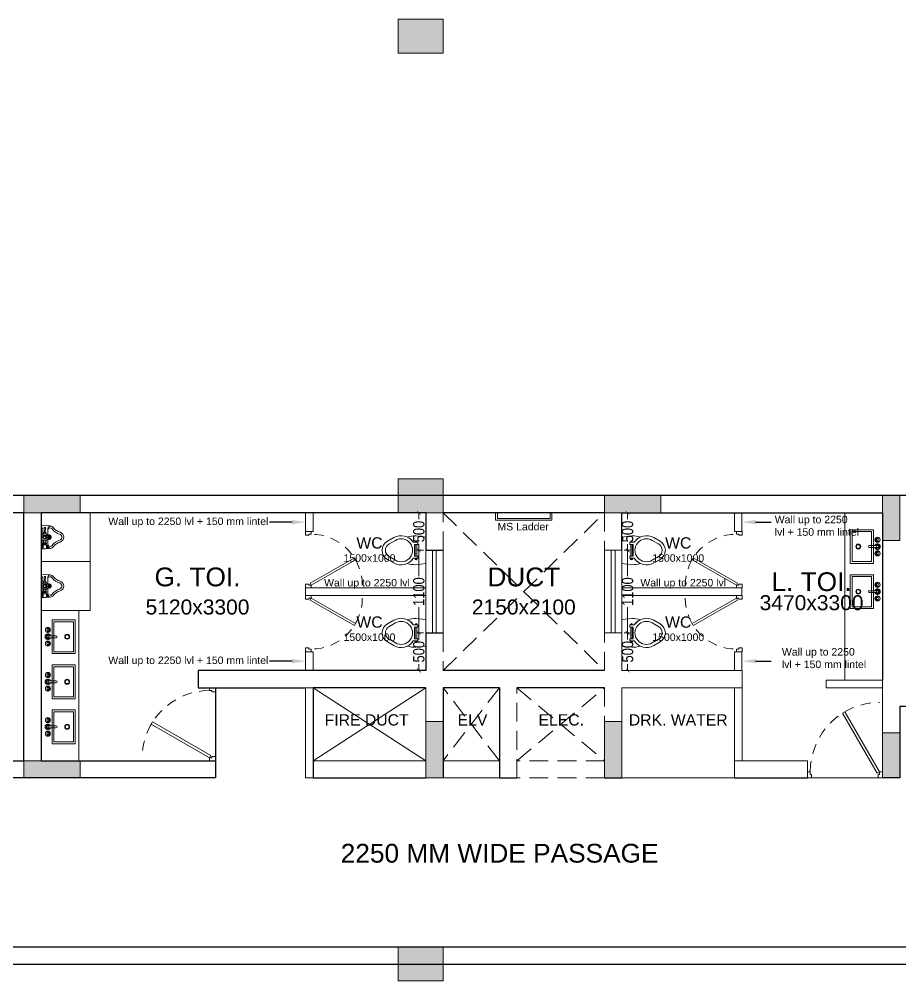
# Model space of a CAD drawing. Header units: metres. Extents: x 9819 to 10514, y 4405 to 4599.
# Drawn here: x 10082.44 to 10094.17, y 4457.78 to 4470.58 of the extents above; entities that cross this region are included whole.
import ezdxf
from ezdxf import colors
from ezdxf.entities.mleader import LeaderData, LeaderLine
from ezdxf.enums import TextEntityAlignment as Align
from ezdxf.math import Vec2, Vec3

# ---------------------------------------------------------------- set-up
doc = ezdxf.new("R2010")
doc.units = ezdxf.units.M
doc.header["$MEASUREMENT"] = 0
doc.header["$PDMODE"] = 35
doc.header["$PDSIZE"] = 0.3
doc.linetypes.add('DASHED2', pattern=[0.375, 0.25, -0.125])
doc.linetypes.add('HIDDEN', pattern=[0.375, 0.25, -0.125])
doc.layers.add('A_COL. NO', color=4, linetype='Continuous')
for name, color, linetype, lineweight in [('A_DIM (INT)', 8, 'Continuous', 5), ('A_DOOR-WIN', 23, 'Continuous', 9), ('A_DOTTED', 8, 'HIDDEN', 0), ('A_EXCAVATION', 15, 'Continuous', 20), ('A_GLAZE', 140, 'Continuous', 5), ('A_MS', 15, 'Continuous', 9), ('A_PLUMBING FIXTURES', 8, 'Continuous', 15), ('A_SILL 0.09', 9, 'Continuous', 9), ('A_TEXT', 7, 'Continuous', 5), ('A_WALL', 7, 'Continuous', 30), ('A_Wall Hatch', 8, 'Continuous', 5), ('COLUMN-FINAL', 210, 'Continuous', 20), ('Doorline', 251, 'DASHED2', 13)]:
    doc.layers.add(name, color=color, linetype=linetype, lineweight=lineweight)
doc.layers.get('A_COL. NO').off()
doc.styles.add('A', font='ARIALN.TTF')
doc.styles.get("Standard").update_dxf_attribs({"font": 'arial.ttf'})
doc.dimstyles.new('DIM IN MM SMALL', dxfattribs={"dimtxt": 0.15, "dimasz": 0.05, "dimexe": 0.03, "dimexo": 0.03, "dimgap": 0.03, "dimtad": 0, "dimdec": 0, "dimlfac": 1000, "dimzin": 3, "dimdsep": 46, "dimtxsty": 'A', "dimblk": 'ARCHTICK', "dimcen": 0, "dimclrd": 256, "dimclre": 256, "dimclrt": 256, "dimadec": 0, "dimazin": 0, "dimtfac": 1, "dimtdec": 0, "dimtofl": 0, "dimtmove": 1, "dimatfit": 3, "dimfxl": 1, "dimtolj": 1, "dimtzin": 0, "dimlwd": -1, "dimlwe": -1, "dimarcsym": 0})

# ---------------------------------------------------------------- blocks, each defined once
blk = doc.blocks.new('D 750')
at = {"layer": 'A_DOOR-WIN'}
for points in [[(-0.372, 0.665), (-0.035, 0.075), (-0.063, 0.059), (-0.4, 0.649)], [(-0.75, 0.075), (-0.75, 0), (-0.7, 0), (-0.7, 0.043), (-0.715, 0.043), (-0.715, 0.075)], [(0, 0.075), (0, 0), (-0.05, 0), (-0.05, 0.043), (-0.035, 0.043), (-0.035, 0.075)]]:
    blk.add_lwpolyline(points, close=True, dxfattribs=at)
at = {"layer": 'Doorline', "ltscale": 0.5}
blk.add_arc((-0.035, 0.075), 0.68, 90, 180, dxfattribs=at)
blk = doc.blocks.new('D-900')
at = {"layer": 'A_DOOR-WIN'}
for points in [[(0.45, 0.794), (0.035, 0.075), (0.063, 0.059), (0.478, 0.778)], [(0, 0.075), (0, 0), (0.05, 0), (0.05, 0.043), (0.035, 0.043), (0.035, 0.075)], [(0.9, 0.075), (0.9, 0), (0.85, 0), (0.85, 0.043), (0.865, 0.043), (0.865, 0.075)]]:
    blk.add_lwpolyline(points, close=True, dxfattribs=at)
at = {"layer": 'Doorline', "ltscale": 0.5}
blk.add_arc((0.035, 0.075), 0.83, 0, 90, dxfattribs=at)
blk = doc.blocks.new('6P-BAMBI-flat-18')
at = {"ltscale": 0.5}
for p, q in [((0, 0.143), (0, 0.159)), ((0, 0.159), (0.123, 0.149)), ((0, 0.143), (0, 0.117)), ((0.006, 0.147), (0.023, 0.147)), ((0.006, 0.147), (0.006, 0.113)), ((0.008, 0.13), (0.021, 0.13)), ((0.023, 0.15), (0.023, 0.11)), ((0.023, 0.15), (0.025, 0.15)), ((0.025, 0.15), (0.025, 0.11)), ((0.071, 0.15), (0.08, 0.15)), ((0.071, 0.15), (0.071, 0.11)), ((0.08, 0.15), (0.08, 0.11)), ((0.086, 0.148), (0.08, 0.149)), ((0.08, 0.147), (0.09, 0.147)), ((0.082, 0.13), (0.088, 0.13)), ((0.09, 0.147), (0.09, 0.113)), ((0, -0.159), (0, 0.117)), ((0.006, 0.113), (0.023, 0.113)), ((0.014, 0.113), (0.014, 0.059)), ((0.023, 0.11), (0.028, 0.11)), ((0.071, 0.088), (0.026, 0.088)), ((0.026, 0.074), (0.026, 0.088)), ((0.071, 0.074), (0.026, 0.074)), ((0.026, 0.05), (0.026, 0.041)), ((0.026, 0.05), (0.07, 0.05)), ((0.028, 0.12), (0.028, 0.103)), ((0.028, 0.088), (0.028, 0.103)), ((0.028, 0.103), (0.069, 0.103)), ((0.033, 0.05), (0.033, 0.074)), ((0.048, 0.076), (0.048, 0.086)), ((0.064, 0.05), (0.064, 0.074)), ((0.068, 0.088), (0.068, 0.103)), ((0.069, 0.12), (0.069, 0.103)), ((0.069, 0.11), (0.08, 0.11)), ((0.07, 0.05), (0.07, 0.041)), ((0.071, 0.074), (0.071, 0.088)), ((0.08, 0.113), (0.09, 0.113)), ((0.09, 0.021), (0.09, 0.116)), ((0.014, -0.115), (0.014, -0.059)), ((0.027, -0.042), (0.027, -0.045)), ((0.037, -0.045), (0.027, -0.045)), ((0.033, -0.045), (0.033, -0.063)), ((0.033, -0.063), (0.035, -0.065)), ((0.063, -0.063), (0.033, -0.063)), ((0.061, -0.065), (0.035, -0.065)), ((0.039, -0.126), (0.041, -0.069)), ((0.039, -0.126), (0.041, -0.128)), ((0.039, -0.126), (0.057, -0.126)), ((0.041, -0.069), (0.055, -0.069)), ((0.057, -0.126), (0.055, -0.069)), ((0.057, -0.126), (0.055, -0.128)), ((0.059, -0.045), (0.069, -0.045)), ((0.063, -0.063), (0.061, -0.065)), ((0.063, -0.045), (0.063, -0.063)), ((0.069, -0.042), (0.069, -0.045)), ((0.09, -0.116), (0.09, -0.021)), ((0, -0.159), (0.123, -0.149)), ((0.041, -0.128), (0.055, -0.128))]:
    blk.add_line(p, q, dxfattribs=at)
blk.add_lwpolyline([(0.032, -0.009), (0.048, -0.018), (0.064, -0.009), (0.064, 0.009), (0.048, 0.018), (0.032, 0.009)], close=True)
for centre, radius in [((0.048, 0), 0.0469), ((0.048, 0), 0.03), ((0.048, 0), 0.029), ((0.048, 0), 0.019), ((0.048, 0), 0.016), ((0.105, 0.018), 0.004), ((0.105, 0), 0.004), ((0.118, 0.013), 0.004), ((0.123, 0), 0.004), ((0.105, -0.018), 0.004), ((0.118, -0.013), 0.004)]:
    blk.add_circle(centre, radius, dxfattribs=at)
for centre, radius, start, end in [((0.028, 0.138), 0.0223, 157.5879, 202.4121), ((0.028, 0.121), 0.0223, 157.5879, 202.4121), ((0.001, 0.138), 0.0223, 337.5879, 22.4121), ((0.001, 0.121), 0.0223, 337.5879, 22.4121), ((0.048, 0.103), 0.0519, 63.7158, 116.2842), ((0.102, 0.138), 0.0223, 157.5879, 202.4121), ((0.102, 0.121), 0.0223, 157.5879, 202.4121), ((0.068, 0.138), 0.0223, 337.5879, 22.4121), ((0.068, 0.121), 0.0223, 337.5879, 22.4121), ((0.124, 0.115), 0.0341, 91.4853, 177.6343), ((0.1, 0.119), 0.0185, 116.9779, 124.4727), ((0.118, 0.095), 0.0538, 31.6584, 84.8116), ((0.028, 0.059), 0.014, 180, 261.7868), ((0.037, 0.059), 0.0295, 67.5879, 112.4121), ((0.037, 0.103), 0.0295, 247.5879, 292.4121), ((0.043, 0.02), 0.0304, 97.8129, 124.2621), ((0.059, 0.059), 0.0295, 67.5879, 112.4121), ((0.059, 0.103), 0.0295, 247.5879, 292.4121), ((0.053, 0.02), 0.0304, 55.7379, 82.1871), ((0.159, 0.11), 0.0773, 171.3259, 171.3813), ((0.119, 0.095), 0.0293, 29.0945, 168.479), ((0.105, 0), 0.03, 240, 120), ((0.105, 0), 0.025, 233.1301, 126.8699), ((0.092, 0.013), 0.004, 295.9057, 96.1735), ((0.295, 0.223), 0.189, 217.0065, 254.7999), ((0.297, 0.227), 0.168, 217.9141, 254.9362), ((0.232, 0), 0.043, 0, 71.887), ((0.232, 0), 0.068, 0, 71.887), ((0.028, -0.059), 0.014, 94.096, 180), ((0.022, -0.115), 0.008, 180, 270), ((0.038, -0.018), 0.0275, 247.5879, 267.8858), ((0.046, -0.064), 0.00754, 193.7683, 230.2425), ((0.05, -0.064), 0.00754, 309.7575, 346.2317), ((0.059, -0.018), 0.0275, 272.1142, 292.4121), ((0.119, -0.095), 0.0293, 191.521, 330.9055), ((0.124, -0.115), 0.0341, 182.3657, 268.5147), ((0.092, -0.013), 0.004, 263.8265, 64.0943), ((0.118, -0.095), 0.0538, 275.1884, 328.3416), ((0.295, -0.223), 0.189, 105.2001, 142.9935), ((0.297, -0.227), 0.168, 105.0638, 142.0859), ((0.232, 0), 0.043, 288.113, 0), ((0.232, 0), 0.068, 288.113, 0)]:
    blk.add_arc(centre, radius, start, end, dxfattribs=at)
blk = doc.blocks.new('S7-flat-32')
at = {"ltscale": 0.5}
for p, q in [((5388.851, -19005.32), (5388.851, -19004.87)), ((5388.851, -19004.87), (5389.16, -19004.87)), ((5388.851, -19005.32), (5388.851, -19004.87)), ((5388.851, -19004.87), (5389.16, -19004.87)), ((5388.876, -19005.295), (5388.876, -19004.895)), ((5388.876, -19004.895), (5389.135, -19004.895)), ((5388.876, -19005.295), (5388.876, -19004.895)), ((5388.876, -19004.895), (5389.135, -19004.895)), ((5389.135, -19004.895), (5389.135, -19005.295)), ((5389.135, -19004.895), (5389.135, -19005.295)), ((5389.16, -19004.87), (5389.16, -19005.32)), ((5389.16, -19004.87), (5389.16, -19005.32)), ((5389.203, -19005.001), (5389.196, -19005.001)), ((5389.203, -19005.001), (5389.196, -19005.001)), ((5389.203, -19005.008), (5389.196, -19005.008)), ((5389.203, -19005.008), (5389.196, -19005.008)), ((5389.212, -19004.993), (5389.212, -19004.986)), ((5389.212, -19004.993), (5389.212, -19004.986)), ((5389.212, -19005.017), (5389.212, -19005.023)), ((5389.212, -19005.017), (5389.212, -19005.023)), ((5389.218, -19004.992), (5389.218, -19004.986)), ((5389.218, -19004.992), (5389.218, -19004.986)), ((5389.218, -19005.016), (5389.218, -19005.023)), ((5389.218, -19005.016), (5389.218, -19005.023)), ((5389.194, -19005.083), (5389.103, -19005.083)), ((5389.194, -19005.083), (5389.103, -19005.083)), ((5389.103, -19005.108), (5389.194, -19005.108)), ((5389.103, -19005.108), (5389.194, -19005.108)), ((5389.203, -19005.183), (5389.196, -19005.183)), ((5389.203, -19005.183), (5389.196, -19005.183)), ((5389.212, -19005.174), (5389.212, -19005.167)), ((5389.212, -19005.174), (5389.212, -19005.167)), ((5389.218, -19005.174), (5389.218, -19005.167)), ((5389.218, -19005.174), (5389.218, -19005.167)), ((5389.135, -19005.295), (5388.876, -19005.295)), ((5389.135, -19005.295), (5388.876, -19005.295)), ((5389.203, -19005.189), (5389.196, -19005.189)), ((5389.203, -19005.189), (5389.196, -19005.189)), ((5389.212, -19005.198), (5389.212, -19005.205)), ((5389.212, -19005.198), (5389.212, -19005.205)), ((5389.218, -19005.198), (5389.218, -19005.205)), ((5389.218, -19005.198), (5389.218, -19005.205)), ((5389.16, -19005.32), (5388.851, -19005.32)), ((5389.16, -19005.32), (5388.851, -19005.32))]:
    blk.add_line(p, q, dxfattribs=at)
for centre, radius in [((5389.215, -19005.005), 0.0344), ((5389.215, -19005.005), 0.0344), ((5389.19, -19005.005), 0.00699), ((5389.19, -19005.005), 0.00699), ((5389.215, -19005.005), 0.0125), ((5389.215, -19005.005), 0.0125), ((5389.215, -19004.98), 0.00699), ((5389.215, -19004.98), 0.00699), ((5389.215, -19005.03), 0.00699), ((5389.215, -19005.03), 0.00699), ((5388.959, -19005.095), 0.0326), ((5388.959, -19005.095), 0.0326), ((5388.959, -19005.095), 0.025), ((5388.959, -19005.095), 0.025), ((5389.215, -19005.186), 0.0344), ((5389.215, -19005.186), 0.0344), ((5389.19, -19005.186), 0.00699), ((5389.19, -19005.186), 0.00699), ((5389.215, -19005.095), 0.0125), ((5389.215, -19005.095), 0.0125), ((5389.215, -19005.186), 0.0125), ((5389.215, -19005.186), 0.0125), ((5389.215, -19005.161), 0.00699), ((5389.215, -19005.161), 0.00699), ((5389.215, -19005.211), 0.00699), ((5389.215, -19005.211), 0.00699)]:
    blk.add_circle(centre, radius, dxfattribs=at)
for centre, radius, start, end in [((5389.215, -19005.005), 0.025, 106.2342, 163.9047), ((5389.215, -19005.005), 0.025, 106.2342, 163.9047), ((5389.215, -19005.005), 0.025, 196.12, 254.0884), ((5389.215, -19005.005), 0.025, 196.12, 254.0884), ((5389.103, -19005.095), 0.0125, 90, 270), ((5389.103, -19005.095), 0.0125, 90, 270), ((5389.215, -19005.095), 0.0375, 199.6514, 160.3603), ((5389.215, -19005.095), 0.0375, 199.6514, 160.3603), ((5389.215, -19005.186), 0.025, 106.4413, 164.0789), ((5389.215, -19005.186), 0.025, 106.4413, 164.0789), ((5389.215, -19005.095), 0.025, 210.3431, 149.7554), ((5389.215, -19005.095), 0.025, 210.3431, 149.7554), ((5389.215, -19005.186), 0.025, 195.2407, 254.2093), ((5389.215, -19005.186), 0.025, 195.2407, 254.2093)]:
    blk.add_arc(centre, radius, start, end, dxfattribs=at)
blk = doc.blocks.new('S6-flat-17')
for points in [[(-5389.254, -19005.94), (-5389.254, -19006.294), (-5389.12, -19006.308, 0.073039), (-5389.008, -19006.292, -0.137864), (-5389.088, -19006.223), (-5389.114, -19006.223), (-5389.114, -19006.228), (-5389.111, -19006.228, -1), (-5389.139, -19006.228), (-5389.136, -19006.228), (-5389.136, -19006.223), (-5389.147, -19006.223), (-5389.147, -19006.195), (-5389.136, -19006.195), (-5389.136, -19006.038), (-5389.147, -19006.038), (-5389.147, -19006.01), (-5389.136, -19006.01), (-5389.136, -19006.004), (-5389.139, -19006.004, -1), (-5389.111, -19006.004), (-5389.114, -19006.004), (-5389.114, -19006.01), (-5389.088, -19006.01, -0.137864), (-5389.008, -19005.941, 0.073039), (-5389.12, -19005.924)], [(-5389.088, -19006.01), (-5389.147, -19006.01), (-5389.147, -19006.038), (-5389.103, -19006.038), (-5389.103, -19006.195), (-5389.147, -19006.195), (-5389.147, -19006.223), (-5389.088, -19006.223, 0.397822), (-5388.828, -19006.285), (-5388.744, -19006.237, 0.57735), (-5388.744, -19005.996), (-5388.828, -19005.948, 0.397822)], [(-5389.139, -19006.004), (-5389.136, -19006.004), (-5389.111, -19006.004, 1)], [(-5388.849, -19006.249), (-5388.765, -19006.201, 0.57735), (-5388.765, -19006.032), (-5388.849, -19005.984, 1.732051)], [(-5389.139, -19006.228, 1), (-5389.111, -19006.228), (-5389.114, -19006.228)]]:
    blk.add_lwpolyline(points, format="xyb", close=True)
blk.add_lwpolyline([(-5389.136, -19006.038), (-5389.136, -19006.195), (-5389.114, -19006.195), (-5389.114, -19006.038)], close=True)
blk = doc.blocks.new('_ARCHTICK')
at = {"color": 0, "linetype": 'ByBlock', "const_width": 0.15}
blk.add_lwpolyline([(-0.5, -0.5), (0.5, 0.5)], dxfattribs=at)
blk = doc.blocks.new('*D4027')
at = {"layer": 'A_DIM (INT)', "transparency": 16777216}
for p, q in [((10087.825, 4464.013), (10087.733, 4464.013)), ((10087.763, 4464.013), (10087.763, 4463.928)), ((10087.825, 4463.513), (10087.733, 4463.513)), ((10087.763, 4463.513), (10087.763, 4463.597))]:
    blk.add_line(p, q, dxfattribs=at)
at = {"layer": 'Defpoints', "color": 0, "transparency": 16777216}
for p in [(10087.855, 4464.013), (10087.763, 4463.513), (10087.855, 4463.513)]:
    blk.add_point(p, dxfattribs=at)
at = {"layer": 'A_DIM (INT)', "transparency": 16777216, "xscale": 0.05, "yscale": 0.05, "zscale": 0.05}
for p, rotation in [((10087.763, 4464.013), 90), ((10087.763, 4463.513), 270)]:
    blk.add_blockref('_ARCHTICK', p, dxfattribs=dict(at, rotation=rotation))
at = {"layer": 'A_DIM (INT)', "transparency": 16777216, "insert": (10087.763, 4463.763), "char_height": 0.15, "attachment_point": 5, "rotation": 90, "style": 'A'}
blk.add_mtext('\\A1;500', dxfattribs=at)
blk = doc.blocks.new('*D4028')
at = {"layer": 'A_DIM (INT)', "transparency": 16777216}
for p, q in [((10087.825, 4462.413), (10087.733, 4462.413)), ((10087.763, 4462.413), (10087.763, 4462.328)), ((10087.763, 4461.913), (10087.763, 4461.997)), ((10087.825, 4461.913), (10087.733, 4461.913))]:
    blk.add_line(p, q, dxfattribs=at)
at = {"layer": 'Defpoints', "color": 0, "transparency": 16777216}
for p in [(10087.763, 4462.413), (10087.855, 4462.413), (10087.855, 4461.913)]:
    blk.add_point(p, dxfattribs=at)
at = {"layer": 'A_DIM (INT)', "transparency": 16777216, "xscale": 0.05, "yscale": 0.05, "zscale": 0.05}
for p, rotation in [((10087.763, 4462.413), 90), ((10087.763, 4461.913), 270)]:
    blk.add_blockref('_ARCHTICK', p, dxfattribs=dict(at, rotation=rotation))
at = {"layer": 'A_DIM (INT)', "transparency": 16777216, "insert": (10087.763, 4462.163), "char_height": 0.15, "attachment_point": 5, "rotation": 90, "style": 'A'}
blk.add_mtext('\\A1;500', dxfattribs=at)
blk = doc.blocks.new('*D4029')
at = {"layer": 'A_DIM (INT)', "transparency": 16777216}
for p, q in [((10090.495, 4462.413), (10090.573, 4462.413)), ((10090.543, 4462.413), (10090.543, 4462.328)), ((10090.543, 4461.913), (10090.543, 4461.997)), ((10090.495, 4461.913), (10090.573, 4461.913))]:
    blk.add_line(p, q, dxfattribs=at)
at = {"layer": 'Defpoints', "color": 0, "transparency": 16777216}
for p in [(10090.465, 4462.413), (10090.543, 4462.413), (10090.465, 4461.913)]:
    blk.add_point(p, dxfattribs=at)
at = {"layer": 'A_DIM (INT)', "transparency": 16777216, "xscale": 0.05, "yscale": 0.05, "zscale": 0.05}
for p, rotation in [((10090.543, 4462.413), 90), ((10090.543, 4461.913), 270)]:
    blk.add_blockref('_ARCHTICK', p, dxfattribs=dict(at, rotation=rotation))
at = {"layer": 'A_DIM (INT)', "transparency": 16777216, "insert": (10090.543, 4462.163), "char_height": 0.15, "attachment_point": 5, "rotation": 90, "style": 'A'}
blk.add_mtext('\\A1;500', dxfattribs=at)
blk = doc.blocks.new('*D4030')
at = {"layer": 'A_DIM (INT)', "transparency": 16777216}
for p, q in [((10090.495, 4464.013), (10090.573, 4464.013)), ((10090.543, 4464.013), (10090.543, 4463.928)), ((10090.495, 4463.513), (10090.573, 4463.513)), ((10090.543, 4463.513), (10090.543, 4463.597))]:
    blk.add_line(p, q, dxfattribs=at)
at = {"layer": 'Defpoints', "color": 0, "transparency": 16777216}
for p in [(10090.465, 4464.013), (10090.465, 4463.513), (10090.543, 4463.513)]:
    blk.add_point(p, dxfattribs=at)
at = {"layer": 'A_DIM (INT)', "transparency": 16777216, "xscale": 0.05, "yscale": 0.05, "zscale": 0.05}
for p, rotation in [((10090.543, 4464.013), 90), ((10090.543, 4463.513), 270)]:
    blk.add_blockref('_ARCHTICK', p, dxfattribs=dict(at, rotation=rotation))
at = {"layer": 'A_DIM (INT)', "transparency": 16777216, "insert": (10090.543, 4463.763), "char_height": 0.15, "attachment_point": 5, "rotation": 90, "style": 'A'}
blk.add_mtext('\\A1;500', dxfattribs=at)
blk = doc.blocks.new('*D4031')
at = {"layer": 'A_DIM (INT)', "transparency": 16777216}
for p, q in [((10090.495, 4463.513), (10090.573, 4463.513)), ((10090.543, 4463.513), (10090.543, 4463.17)), ((10090.543, 4462.413), (10090.543, 4462.755)), ((10090.495, 4462.413), (10090.573, 4462.413))]:
    blk.add_line(p, q, dxfattribs=at)
at = {"layer": 'Defpoints', "color": 0, "transparency": 16777216}
for p in [(10090.465, 4463.513), (10090.465, 4462.413), (10090.543, 4462.413)]:
    blk.add_point(p, dxfattribs=at)
at = {"layer": 'A_DIM (INT)', "transparency": 16777216, "xscale": 0.05, "yscale": 0.05, "zscale": 0.05}
for p, rotation in [((10090.543, 4463.513), 90), ((10090.543, 4462.413), 270)]:
    blk.add_blockref('_ARCHTICK', p, dxfattribs=dict(at, rotation=rotation))
at = {"layer": 'A_DIM (INT)', "transparency": 16777216, "insert": (10090.543, 4462.963), "char_height": 0.15, "attachment_point": 5, "rotation": 90, "style": 'A'}
blk.add_mtext('\\A1;1100', dxfattribs=at)
blk = doc.blocks.new('*D4032')
at = {"layer": 'A_DIM (INT)', "transparency": 16777216}
for p, q in [((10087.825, 4463.513), (10087.733, 4463.513)), ((10087.763, 4463.513), (10087.763, 4463.17)), ((10087.763, 4462.413), (10087.763, 4462.755)), ((10087.825, 4462.413), (10087.733, 4462.413))]:
    blk.add_line(p, q, dxfattribs=at)
at = {"layer": 'Defpoints', "color": 0, "transparency": 16777216}
for p in [(10087.763, 4463.513), (10087.855, 4463.513), (10087.855, 4462.413)]:
    blk.add_point(p, dxfattribs=at)
at = {"layer": 'A_DIM (INT)', "transparency": 16777216, "xscale": 0.05, "yscale": 0.05, "zscale": 0.05}
for p, rotation in [((10087.763, 4463.513), 90), ((10087.763, 4462.413), 270)]:
    blk.add_blockref('_ARCHTICK', p, dxfattribs=dict(at, rotation=rotation))
at = {"layer": 'A_DIM (INT)', "transparency": 16777216, "insert": (10087.763, 4462.963), "char_height": 0.15, "attachment_point": 5, "rotation": 90, "style": 'A'}
blk.add_mtext('\\A1;1100', dxfattribs=at)
blk = doc.blocks.new('Wing D Columns')
at = {"layer": 'COLUMN-FINAL'}
for color, points in [(3, [(14.47, -24.35), (14.47, -24.8), (15.07, -24.8), (15.07, -24.35)]), (1, [(14.47, -30.47), (14.47, -30.92), (15.07, -30.92), (15.07, -30.47)]), (3, [(14.47, -36.7), (14.47, -37.15), (15.07, -37.15), (15.07, -36.7)])]:
    blk.add_hatch(color=color, dxfattribs=at).paths.add_polyline_path(points)
h = blk.add_hatch(color=30, dxfattribs=at)
h.dxf.hatch_style = 1
h.paths.add_polyline_path([(9.49, -30.69), (9.49, -30.92), (10.24, -30.92), (10.24, -30.69)])
h = blk.add_hatch(color=86, dxfattribs=at)
h.dxf.hatch_style = 1
h.paths.add_polyline_path([(17.97, -30.92), (17.97, -30.69), (17.22, -30.69), (17.22, -30.92)])
h = blk.add_hatch(color=190, dxfattribs=at)
h.dxf.hatch_style = 1
h.paths.add_polyline_path([(20.92, -31.29), (21.15, -31.29), (21.15, -30.69), (20.92, -30.69)])
h = blk.add_hatch(color=11, dxfattribs=at)
h.dxf.hatch_style = 1
h.paths.add_polyline_path([(14.84, -34.45), (15.07, -34.45), (15.07, -33.7), (14.84, -33.7)])
h = blk.add_hatch(color=86, dxfattribs=at)
h.dxf.hatch_style = 1
h.paths.add_polyline_path([(17.22, -34.45), (17.45, -34.45), (17.45, -33.7), (17.22, -33.7)])
h = blk.add_hatch(color=190, dxfattribs=at)
h.dxf.hatch_style = 1
h.paths.add_polyline_path([(20.92, -34.45), (21.15, -34.45), (21.15, -33.85), (20.92, -33.85)])
h = blk.add_hatch(color=30, dxfattribs=at)
h.dxf.hatch_style = 1
h.paths.add_polyline_path([(9.49, -34.22), (9.49, -34.45), (10.24, -34.45), (10.24, -34.22)])
at = {"layer": 'COLUMN-FINAL', "color": 3}
for points in [[(14.47, -24.35), (14.47, -24.8), (15.07, -24.8), (15.07, -24.35)], [(14.47, -36.7), (14.47, -37.15), (15.07, -37.15), (15.07, -36.7)]]:
    blk.add_lwpolyline(points, close=True, dxfattribs=at)
at = {"layer": 'COLUMN-FINAL', "color": 1}
blk.add_lwpolyline([(14.47, -30.47), (14.47, -30.92), (15.07, -30.92), (15.07, -30.47)], close=True, dxfattribs=at)
at = {"layer": 'COLUMN-FINAL', "color": 30}
for points in [[(9.49, -30.69), (9.49, -30.92), (10.24, -30.92), (10.24, -30.69)], [(9.49, -34.22), (9.49, -34.45), (10.24, -34.45), (10.24, -34.22)]]:
    blk.add_lwpolyline(points, close=True, dxfattribs=at)
at = {"layer": 'COLUMN-FINAL', "color": 86}
for points in [[(17.97, -30.92), (17.97, -30.69), (17.22, -30.69), (17.22, -30.92)], [(17.22, -34.45), (17.45, -34.45), (17.45, -33.7), (17.22, -33.7)]]:
    blk.add_lwpolyline(points, close=True, dxfattribs=at)
at = {"layer": 'COLUMN-FINAL', "color": 190}
for points in [[(20.92, -31.29), (21.15, -31.29), (21.15, -30.69), (20.92, -30.69)], [(20.92, -34.45), (21.15, -34.45), (21.15, -33.85), (20.92, -33.85)]]:
    blk.add_lwpolyline(points, close=True, dxfattribs=at)
at = {"layer": 'COLUMN-FINAL', "color": 11}
blk.add_lwpolyline([(14.84, -34.45), (15.07, -34.45), (15.07, -33.7), (14.84, -33.7)], close=True, dxfattribs=at)
blk = doc.blocks.new('WING-D REVISED COLU.')
at = {"layer": 'A_EXCAVATION'}
blk.add_blockref('Wing D Columns', (5532.543, -8729.918), dxfattribs=at)

msp = doc.modelspace()

# ---------------------------------------------------------------- linework, layer by layer
at = {"layer": 'A_DOTTED'}
for p, q in [((10088.8355, 4461.6828), (10088.0855, 4460.7128)), ((10088.8355, 4460.7128), (10088.0855, 4461.6828))]:
    msp.add_line(p, q, dxfattribs=at)
for points in [[(10088.0855, 4462.4128), (10088.0855, 4461.9128), (10090.2355, 4464.0128), (10090.2355, 4463.5128)], [(10088.0855, 4463.5128), (10088.0855, 4464.0128), (10090.2355, 4461.9128), (10090.2355, 4462.4128)]]:
    msp.add_lwpolyline(points, dxfattribs=at)
msp.add_lwpolyline([(10090.2355, 4460.4828), (10089.0655, 4460.4828), (10089.0655, 4461.6828), (10090.2355, 4460.7128), (10089.0655, 4460.7128), (10090.2355, 4461.6828)], close=True, dxfattribs=at)
at = {"layer": 'A_GLAZE'}
for p, q in [((10087.9455, 4462.4128), (10087.9455, 4463.5128)), ((10087.9955, 4462.4128), (10087.9955, 4463.5128)), ((10090.3255, 4462.4128), (10090.3255, 4463.5128)), ((10090.3755, 4462.4128), (10090.3755, 4463.5128))]:
    msp.add_line(p, q, dxfattribs=at)
at = {"layer": 'A_MS'}
msp.add_lwpolyline([(10088.8105, 4464.0128), (10088.8105, 4463.9378), (10089.5105, 4463.9378), (10089.5105, 4464.0128), (10089.5355, 4464.0128), (10089.5355, 4463.9128), (10088.7855, 4463.9128), (10088.7855, 4464.0128)], close=True, dxfattribs=at)
at = {"layer": 'A_PLUMBING FIXTURES', "ltscale": 0.5}
msp.add_line((10093.4355, 4464.0128), (10093.4355, 4461.7828), dxfattribs=at)
at = {"layer": 'A_PLUMBING FIXTURES'}
msp.add_line((10083.2355, 4462.7128), (10083.2355, 4460.7128), dxfattribs=at)
for points in [[(10082.7355, 4464.0128), (10083.3855, 4464.0128), (10083.3855, 4463.3628), (10082.7355, 4463.3628)], [(10082.7355, 4463.3628), (10083.3855, 4463.3628), (10083.3855, 4462.7128), (10082.7355, 4462.7128)]]:
    msp.add_lwpolyline(points, close=True, dxfattribs=at)
at = {"layer": 'A_SILL 0.09'}
for p, q in [((10087.8555, 4463.5128), (10087.8555, 4462.4128)), ((10088.0855, 4462.4128), (10088.0855, 4463.5128)), ((10088.0855, 4460.7128), (10088.8355, 4460.7128)), ((10088.0855, 4460.4828), (10088.8355, 4460.4828))]:
    msp.add_line(p, q, dxfattribs=at)
msp.add_lwpolyline([(10092.0655, 4460.7128), (10092.9355, 4460.7128), (10092.9355, 4460.4828), (10093.9355, 4460.4828), (10093.9355, 4461.6828)], dxfattribs=at)
at = {"layer": 'A_WALL'}
for p, q in [((10102.6955, 4464.2428), (10073.2455, 4464.2428)), ((10087.8555, 4464.0128), (10082.7355, 4464.0128)), ((10082.7355, 4464.0128), (10082.7355, 4460.7128)), ((10087.8555, 4464.0128), (10087.8555, 4463.5128)), ((10090.2355, 4464.0128), (10088.0855, 4464.0128)), ((10087.8555, 4463.5128), (10088.0855, 4463.5128)), ((10087.8555, 4462.4128), (10088.0855, 4462.4128)), ((10090.2355, 4461.9128), (10088.0855, 4461.9128)), ((10088.8355, 4461.6828), (10088.0855, 4461.6828)), ((10088.0855, 4461.6828), (10088.0855, 4460.4828)), ((10088.8355, 4461.6828), (10088.8355, 4460.4828)), ((10090.2355, 4461.6828), (10089.0655, 4461.6828)), ((10082.7355, 4460.7128), (10085.0555, 4460.7128)), ((10088.8355, 4460.4828), (10089.0655, 4460.4828)), ((10090.2355, 4460.4828), (10090.4655, 4460.4828)), ((10091.9655, 4460.4828), (10092.9355, 4460.4828)), ((10072.6655, 4458.2328), (10103.2755, 4458.2328)), ((10072.6655, 4458.0028), (10103.2755, 4458.0028))]:
    msp.add_line(p, q, dxfattribs=at)
for points in [[(10085.0555, 4461.6828), (10085.0555, 4460.7128), (10085.0555, 4460.4828), (10077.1755, 4460.4828), (10077.1755, 4460.7128), (10082.5055, 4460.7128), (10082.5055, 4464.0128), (10075.9755, 4464.0128), (10075.9755, 4460.4828), (10075.0955, 4460.4828)], [(10090.4655, 4463.5128), (10090.4655, 4464.0128), (10093.9355, 4464.0128), (10093.9355, 4461.7828)], [(10087.8555, 4462.4128), (10087.8555, 4461.9128), (10084.8255, 4461.9128), (10084.8255, 4461.6828), (10086.2555, 4461.6828)], [(10087.8555, 4461.6828), (10086.3555, 4461.6828), (10086.3555, 4460.4828), (10087.8555, 4460.4828)], [(10094.7155, 4461.4328), (10094.1655, 4461.4328), (10094.1655, 4460.4828), (10093.9355, 4460.4828)]]:
    msp.add_lwpolyline(points, dxfattribs=at)
at = {"layer": 'A_WALL', "lineweight": 20}
for points in [[(10086.2546, 4463.7628), (10086.2546, 4464.0128), (10086.3546, 4464.0128), (10086.3546, 4463.7628)], [(10092.0646, 4463.7628), (10092.0646, 4464.0128), (10091.9646, 4464.0128), (10091.9646, 4463.7628)], [(10087.8546, 4463.0128), (10087.8546, 4462.9128), (10086.2546, 4462.9128), (10086.2546, 4463.0128)], [(10090.4646, 4463.0128), (10090.4646, 4462.9128), (10092.0646, 4462.9128), (10092.0646, 4463.0128)], [(10086.2546, 4462.1628), (10086.2546, 4461.9128), (10086.3546, 4461.9128), (10086.3546, 4462.1628)], [(10092.0646, 4462.1628), (10092.0646, 4461.9128), (10091.9646, 4461.9128), (10091.9646, 4462.1628)]]:
    msp.add_lwpolyline(points, close=True, dxfattribs=at)
at = {"layer": 'A_Wall Hatch'}
for points in [[(10090.4655, 4462.4128), (10090.2355, 4462.4128), (10090.2355, 4463.5128), (10090.4655, 4463.5128), (10090.4655, 4462.4128), (10090.4655, 4461.9128), (10092.0655, 4461.9128), (10092.0655, 4460.7128), (10091.9655, 4460.7128)], [(10086.3555, 4460.4828), (10086.2555, 4460.4828), (10086.2555, 4461.6828), (10086.3555, 4461.6828), (10087.8555, 4460.7128), (10086.3555, 4460.7128), (10087.8555, 4461.6828), (10087.8555, 4460.4828), (10088.0855, 4460.4828)], [(10091.9655, 4461.6828), (10090.4655, 4461.6828), (10090.4655, 4460.4828), (10091.9655, 4460.4828), (10091.9655, 4461.6828), (10092.0655, 4461.6828)]]:
    msp.add_lwpolyline(points, dxfattribs=at)
msp.add_lwpolyline([(10093.1855, 4461.6828), (10093.9355, 4461.6828), (10093.9355, 4461.7828), (10093.1855, 4461.7828)], close=True, dxfattribs=at)

# ---------------------------------------------------------------- block references
at = {"layer": 'A_COL. NO'}
msp.add_blockref('WING-D REVISED COLU.', (4540.4727, 13224.8507), dxfattribs=at)
at = {"layer": 'A_DOOR-WIN'}
for p, rotation in [((10086.2555, 4463.0128), 270), ((10092.0655, 4462.9128), 90.00000000000001)]:
    msp.add_blockref('D 750', p, dxfattribs=dict(at, rotation=rotation))
at = {"layer": 'A_DOOR-WIN', "xscale": -1}
for p, rotation in [((10092.0655, 4463.0128), 90), ((10086.2555, 4462.9128), 270)]:
    msp.add_blockref('D 750', p, dxfattribs=dict(at, rotation=rotation))
at = {"layer": 'A_DOOR-WIN'}
for p, xscale, yscale, zscale, rotation in [((10085.0555, 4460.7128), 1.077777777727252, 1.077777777727252, 1.077777777727252, 90), ((10093.9355, 4460.4828), -1.111111111037728, 1.111111111037728, 1.111111111037728, 359.9999999994346)]:
    msp.add_blockref('D-900', p, dxfattribs=dict(at, xscale=xscale, yscale=yscale, zscale=zscale, rotation=rotation))
at = {"layer": 'A_PLUMBING FIXTURES', "ltscale": 0.5, "xscale": -1}
for name, p, rotation in [('6P-BAMBI-flat-18', (10082.7355, 4463.6878), 180.0006327044504), ('S7-flat-32', (4705.0738, -14541.6513), 180.0012654086738), ('S6-flat-17', (4698.3919, 23469.5703), 0.0006327044501919231), ('6P-BAMBI-flat-18', (10082.7355, 4463.0378), 180.0006327044504), ('S7-flat-32', (4705.0738, -14542.2513), 180.0012654086738), ('S6-flat-17', (4698.3919, 23468.4703), 0.0006327044501919231), ('S7-flat-32', (15471.6205, 23467.577), 0.001265408673765123), ('S7-flat-32', (15471.6205, 23466.977), 0.001265408673765123), ('S7-flat-32', (15471.6205, 23466.377), 0.001265408673765123)]:
    msp.add_blockref(name, p, dxfattribs=dict(at, rotation=rotation))
at = {"layer": 'A_PLUMBING FIXTURES', "ltscale": 0.5, "rotation": 359.9993672955499}
for p in [(15479.929, 23469.5703), (15479.929, 23468.4703)]:
    msp.add_blockref('S6-flat-17', p, dxfattribs=at)

# ---------------------------------------------------------------- texts
at = {"layer": 'A_MS', "insert": (10088.8102, 4463.8785), "char_height": 0.1, "attachment_point": 1}
msp.add_mtext_dynamic_manual_height_columns('MS Ladder', width=0.731806, gutter_width=2.2347, heights=[0], dxfattribs=at)
at = {"layer": 'A_TEXT'}
for s, height, p in [('Wall up to 2250 lvl + 150 mm lintel', 0.1, (10084.6948, 4463.849)), ('WC', 0.15, (10087.1064, 4463.5365)), ('WC', 0.15, (10091.2164, 4463.5365)), ('1500x1000', 0.1, (10087.1064, 4463.3602)), ('1500x1000', 0.1, (10091.2164, 4463.3602)), ('G. TOI.', 0.25, (10084.8166, 4463.0336)), ('DUCT', 0.25, (10089.1605, 4463.0336)), ('Wall up to 2250 lvl', 0.1, (10087.0726, 4463.032)), ('Wall up to 2250 lvl', 0.1, (10091.2826, 4463.032)), ('L. TOI.', 0.25, (10092.9915, 4462.9703)), ('5120x3300', 0.2, (10084.8166, 4462.6586)), ('2150x2100', 0.2, (10089.1605, 4462.6586)), ('3470x3300', 0.2, (10092.9915, 4462.7158)), ('WC', 0.15, (10087.1064, 4462.4827)), ('WC', 0.15, (10091.2164, 4462.4827)), ('1500x1000', 0.1, (10087.1064, 4462.3064)), ('1500x1000', 0.1, (10091.2164, 4462.3064)), ('Wall up to 2250 lvl + 150 mm lintel', 0.1, (10084.6948, 4461.999)), ('FIRE DUCT', 0.15, (10087.0685, 4461.1807)), ('ELV', 0.15, (10088.4776, 4461.1807)), ('ELEC.', 0.15, (10089.6591, 4461.1807)), ('DRK. WATER', 0.15, (10091.2164, 4461.1807)), ('2250 MM WIDE PASSAGE', 0.25, (10088.8384, 4459.3556))]:
    msp.add_text(s, height=height, dxfattribs=at).set_placement(p, align=Align.CENTER)
at = {"layer": 'A_TEXT', "char_height": 0.1, "attachment_point": 1}
for insert in [(10092.501, 4463.9733), (10092.596, 4462.2116)]:
    msp.add_mtext_dynamic_manual_height_columns('Wall up to 2250 lvl + 150 mm lintel', width=1.136247, gutter_width=1, heights=[0.399], dxfattribs=dict(at, insert=insert))

# ---------------------------------------------------------------- dimensions: what is measured, and where the dimension line sits
at = {"layer": 'A_DIM (INT)'}
for base, p1, p2, picture, middle in [((10087.7625, 4463.5128), (10087.8555, 4464.0128), (10087.8555, 4463.5128), '*D4027', (10087.7625, 4463.7628)), ((10090.5426, 4463.5128), (10090.4655, 4464.0128), (10090.4655, 4463.5128), '*D4030', (10090.5426, 4463.7628)), ((10087.7625, 4463.5128), (10087.8555, 4462.4128), (10087.8555, 4463.5128), '*D4032', (10087.7625, 4462.9628)), ((10090.5426, 4462.4128), (10090.4655, 4463.5128), (10090.4655, 4462.4128), '*D4031', (10090.5426, 4462.9628)), ((10087.7625, 4462.4128), (10087.8555, 4461.9128), (10087.8555, 4462.4128), '*D4028', (10087.7625, 4462.1628)), ((10090.5426, 4462.4128), (10090.4655, 4461.9128), (10090.4655, 4462.4128), '*D4029', (10090.5426, 4462.1628))]:
    dim = msp.add_linear_dim(base=base, p1=p1, p2=p2, angle=90, dimstyle='DIM IN MM SMALL', override={"dimpost": '\\X'}, dxfattribs=at)
    dim.commit()
    dim.dimension.update_dxf_attribs({"geometry": picture, "text_midpoint": middle})

# ---------------------------------------------------------------- leaders
at = {"layer": 'A_WALL'}
ml = msp.add_multileader_mtext('Standard', dxfattribs=at)
ml.set_content('', color=256)
ml.set_leader_properties()
ml.build(insert=Vec2(0, 0))
ml.multileader.update_dxf_attribs({"text_right_attachment_type": 6, "text_top_attachment_type": 0, "text_bottom_attachment_type": 0, "dogleg_length": 0.01, "arrow_head_size": 0.18})
ctx = ml.context
ctx.base_point, ctx.char_height, ctx.arrow_head_size, ctx.landing_gap_size, ctx.plane_origin = Vec3(10085.6871, 4463.9778), 0.18, 0.18, 0.09, Vec3(10086.2555, 4463.8878)
ctx.right_attachment, ctx.top_attachment, ctx.bottom_attachment, ctx.text_align_type, ctx.attachment_type = 6, 0, 0, 2, 2
notes = []
notes.append((ctx, [(0, (1, 1, 0), (10085.8771, 4463.8878), (-1, 0), 0.01, [(0, [(10086.2555, 4463.8878)], 256, [])])]))
ctx.mtext.insert, ctx.mtext.alignment, ctx.mtext.flow_direction = Vec3(10085.7771, 4464.0678), 3, 5
ml = msp.add_multileader_mtext('Standard', dxfattribs=at)
ml.set_content('', color=256)
ml.set_leader_properties()
ml.build(insert=Vec2(0, 0))
ml.multileader.update_dxf_attribs({"text_right_attachment_type": 6, "text_top_attachment_type": 0, "text_bottom_attachment_type": 0, "dogleg_length": 0.01, "arrow_head_size": 0.18})
ctx = ml.context
ctx.base_point, ctx.char_height, ctx.arrow_head_size, ctx.landing_gap_size, ctx.plane_origin = Vec3(10092.4539, 4463.8878), 0.18, 0.18, 0.09, Vec3(10092.0655, 4463.8878)
ctx.right_attachment, ctx.top_attachment, ctx.bottom_attachment, ctx.attachment_type = 6, 0, 0, 2
notes.append((ctx, [(0, (1, 1, 0), (10092.4439, 4463.8878), (1, 0), 0.01, [(0, [(10092.0655, 4463.8878)], 256, [])])]))
ctx.mtext.insert, ctx.mtext.flow_direction = Vec3(10092.5439, 4463.9778), 5
ml = msp.add_multileader_mtext('Standard', dxfattribs=at)
ml.set_content('', color=256)
ml.set_leader_properties()
ml.build(insert=Vec2(0, 0))
ml.multileader.update_dxf_attribs({"text_right_attachment_type": 6, "text_top_attachment_type": 0, "text_bottom_attachment_type": 0, "dogleg_length": 0.01, "arrow_head_size": 0.18})
ctx = ml.context
ctx.base_point, ctx.char_height, ctx.arrow_head_size, ctx.landing_gap_size, ctx.plane_origin = Vec3(10085.6871, 4462.1278), 0.18, 0.18, 0.09, Vec3(10086.2555, 4462.0378)
ctx.right_attachment, ctx.top_attachment, ctx.bottom_attachment, ctx.text_align_type, ctx.attachment_type = 6, 0, 0, 2, 2
notes.append((ctx, [(0, (1, 1, 0), (10085.8771, 4462.0378), (-1, 0), 0.01, [(0, [(10086.2555, 4462.0378)], 256, [])])]))
ctx.mtext.insert, ctx.mtext.alignment, ctx.mtext.flow_direction = Vec3(10085.7771, 4462.2178), 3, 5
ml = msp.add_multileader_mtext('Standard', dxfattribs=at)
ml.set_content('', color=256)
ml.set_leader_properties()
ml.build(insert=Vec2(0, 0))
ml.multileader.update_dxf_attribs({"text_right_attachment_type": 6, "text_top_attachment_type": 0, "text_bottom_attachment_type": 0, "dogleg_length": 0.01, "arrow_head_size": 0.18})
ctx = ml.context
ctx.base_point, ctx.char_height, ctx.arrow_head_size, ctx.landing_gap_size, ctx.plane_origin = Vec3(10092.4539, 4462.0378), 0.18, 0.18, 0.09, Vec3(10092.0655, 4462.0378)
ctx.right_attachment, ctx.top_attachment, ctx.bottom_attachment, ctx.attachment_type = 6, 0, 0, 2
notes.append((ctx, [(0, (1, 1, 0), (10092.4439, 4462.0378), (1, 0), 0.01, [(0, [(10092.0655, 4462.0378)], 256, [])])]))
ctx.mtext.insert, ctx.mtext.flow_direction = Vec3(10092.5439, 4462.1278), 5
for ctx, leaders in notes:
    for number, flags, end, landing, length, lines in leaders:
        leader = LeaderData()
        leader.index, (leader.has_last_leader_line, leader.has_dogleg_vector, leader.attachment_direction) = number, flags
        leader.last_leader_point, leader.dogleg_vector, leader.dogleg_length = Vec3(end), Vec3(landing), length
        for number, points, colour, breaks in lines:
            line = LeaderLine()
            line.index, line.vertices, line.color, line.breaks = number, Vec3.list(points), colors.encode_raw_color(colour), breaks
            leader.lines.append(line)
        ctx.leaders.append(leader)

doc.saveas('drawing.dxf')
